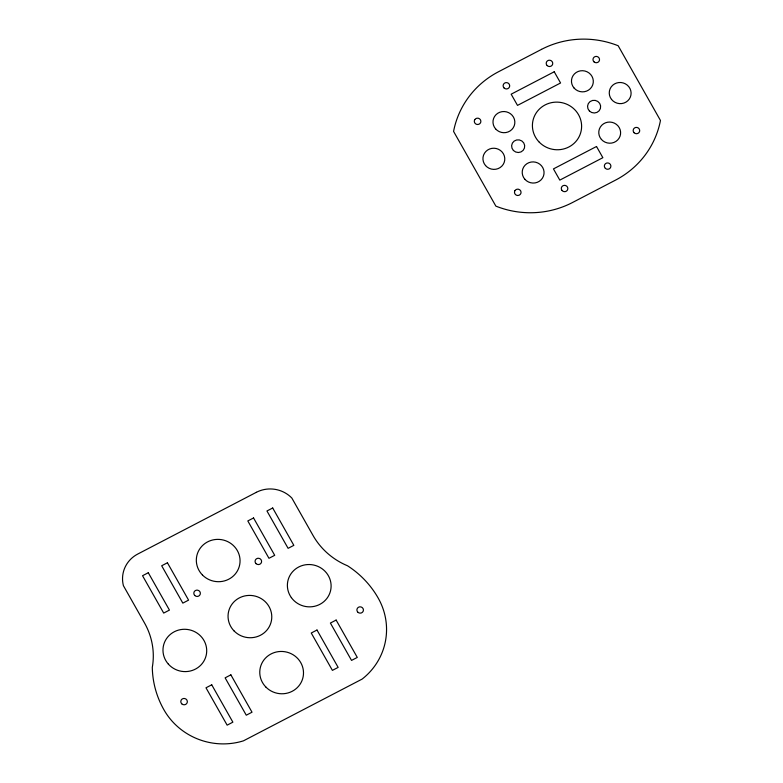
<?xml version="1.0" encoding="UTF-8"?>
<svg xmlns="http://www.w3.org/2000/svg" width="783" height="783" viewBox="0 0 783 783"><rect width="100%" height="100%" fill="white"/><g stroke="black" fill="none" stroke-linecap="round" stroke-linejoin="round"><path stroke-width="1.17" d="M474.782 119.642L474.439 120.406A3.289 3.171 12.3 0 0 476.69 124.36L477.532 124.497A3.289 3.171 12.3 0 0 480.468 119.828A3.289 3.171 12.3 0 0 474.782 119.642M514.96 190.631L514.617 191.385A3.289 3.171 12.3 0 0 516.868 195.349L517.71 195.486A3.289 3.171 12.3 0 0 520.646 190.817A3.289 3.171 12.3 0 0 514.96 190.631M541.542 49.358L498.477 71.772A90.016 86.864 12.3 0 0 453.572 131.407L495.864 206.125A90.016 86.864 12.3 0 0 572.49 202.523L615.555 180.11A90.016 86.864 12.3 0 0 660.46 120.465L618.169 45.747A90.016 86.864 12.3 0 0 541.542 49.358M554.227 71.772L511.162 94.185L517.504 105.392L560.569 82.978L554.227 71.772M596.519 146.49L553.454 168.903L559.806 180.11L602.861 157.696L596.519 146.49M256.384 492.301L137.72 554.061A29.451 28.423 12.3 0 0 123.411 585.684L144.552 623.043A70.235 67.778 12.3 0 1 152.303 667.37A93.079 89.82 12.3 0 0 163.882 709.711A66.79 64.46 12.3 0 0 243.444 740.845L362.118 679.096A66.79 64.46 12.3 0 0 378.238 598.153A93.079 89.82 12.3 0 0 347.525 565.776A70.235 67.778 12.3 0 1 312.985 535.386L291.834 498.027A29.451 28.423 12.3 0 0 256.384 492.301M148.29 572.735L142.545 575.72L163.696 613.079L169.441 610.094L148.29 572.735M167.425 562.771L161.689 565.766L182.831 603.125L188.576 600.13L167.425 562.771M253.555 517.955L247.81 520.94L268.961 558.299L274.706 555.313L253.555 517.955M272.699 507.991L266.954 510.976L288.105 548.335L293.84 545.35L272.699 507.991M211.733 684.812L205.988 687.797L227.139 725.156L232.874 722.171L211.733 684.812M230.868 674.848L225.122 677.843L246.273 715.202L252.018 712.207L230.868 674.848M316.998 630.031L311.252 633.016L332.403 670.375L338.139 667.39L316.998 630.031M336.132 620.067L330.397 623.053L351.538 660.412L357.283 657.426L336.132 620.067M256.031 563.633A3.289 3.171 12.3 0 0 261.502 562.263A3.289 3.171 12.3 0 0 257.47 558.338A3.289 3.171 12.3 0 0 256.031 563.633M194.722 595.452A3.289 3.171 12.3 0 0 200.242 594.209A3.289 3.171 12.3 0 0 196.298 590.196A3.289 3.171 12.3 0 0 194.722 595.452M181.715 703.79A3.289 3.171 12.3 0 0 187.225 702.547A3.289 3.171 12.3 0 0 183.291 698.524A3.289 3.171 12.3 0 0 181.715 703.79M357.616 611.944A3.289 3.171 12.3 0 0 363.224 611.161A3.289 3.171 12.3 0 0 359.642 606.845A3.289 3.171 12.3 0 0 357.616 611.944M265.887 687.073A21.904 21.131 12.3 0 0 302.649 678.773A21.904 21.131 12.3 0 0 276.379 651.994A21.904 21.131 12.3 0 0 265.887 687.073M202.445 574.996A21.904 21.131 12.3 0 0 239.207 566.706A21.904 21.131 12.3 0 0 212.937 539.918A21.904 21.131 12.3 0 0 202.445 574.996M234.166 631.029A21.904 21.131 12.3 0 0 270.928 622.739A21.904 21.131 12.3 0 0 244.658 595.951A21.904 21.131 12.3 0 0 234.166 631.029M291.354 597.605A21.904 21.131 12.3 0 0 329.075 594.904A21.904 21.131 12.3 0 0 307.308 564.582A21.904 21.131 12.3 0 0 291.354 597.605M168.355 664.111A21.904 21.131 12.3 0 0 205.528 657.603A21.904 21.131 12.3 0 0 180.648 629.61A21.904 21.131 12.3 0 0 168.355 664.111M634.073 132.719A3.289 3.171 12.3 0 0 639.584 131.475A3.289 3.171 12.3 0 0 635.649 127.463A3.289 3.171 12.3 0 0 634.073 132.719M594.062 61.896A3.289 3.171 12.3 0 0 599.465 60.281A3.289 3.171 12.3 0 0 595.246 56.533A3.289 3.171 12.3 0 0 594.062 61.896M605.357 168.365A3.289 3.171 12.3 0 0 610.809 166.896A3.289 3.171 12.3 0 0 606.698 163.04A3.289 3.171 12.3 0 0 605.357 168.365M547.151 65.576A3.289 3.171 12.3 0 0 552.641 64.226A3.289 3.171 12.3 0 0 548.619 60.291A3.289 3.171 12.3 0 0 547.151 65.576M504.027 87.931A3.289 3.171 12.3 0 0 509.557 86.727A3.289 3.171 12.3 0 0 505.642 82.675A3.289 3.171 12.3 0 0 504.027 87.931M561.861 190.279A3.289 3.171 12.3 0 0 567.528 189.917A3.289 3.171 12.3 0 0 564.289 185.346A3.289 3.171 12.3 0 0 561.861 190.279M539.291 142.203A24.635 23.774 12.3 0 0 580.653 132.875A24.635 23.774 12.3 0 0 551.095 102.739A24.635 23.774 12.3 0 0 539.291 142.203M611.523 99.412A10.952 10.571 12.3 0 0 630.286 97.239A10.952 10.571 12.3 0 0 618.717 82.558A10.952 10.571 12.3 0 0 611.523 99.412M485.568 165.585A10.952 10.571 12.3 0 0 504.174 162.463A10.952 10.571 12.3 0 0 491.832 148.379A10.952 10.571 12.3 0 0 485.568 165.585M524.845 179.258A10.952 10.571 12.3 0 0 543.451 176.126A10.952 10.571 12.3 0 0 531.109 162.052A10.952 10.571 12.3 0 0 524.845 179.258M495.619 128.901A10.952 10.571 12.3 0 0 514.235 125.769A10.952 10.571 12.3 0 0 501.893 111.685A10.952 10.571 12.3 0 0 495.619 128.901M601.403 139.413A10.952 10.571 12.3 0 0 620.009 136.291A10.952 10.571 12.3 0 0 607.667 122.207A10.952 10.571 12.3 0 0 601.403 139.413M574.096 88.058A10.952 10.571 12.3 0 0 592.702 84.936A10.952 10.571 12.3 0 0 580.36 70.852A10.952 10.571 12.3 0 0 574.096 88.058M513.413 150.473A6.567 6.342 12.3 0 0 524.453 148.036A6.567 6.342 12.3 0 0 516.614 139.971A6.567 6.342 12.3 0 0 513.413 150.473M589.393 110.99A6.567 6.342 12.3 0 0 600.414 108.475A6.567 6.342 12.3 0 0 592.506 100.459A6.567 6.342 12.3 0 0 589.393 110.99"/></g></svg>
